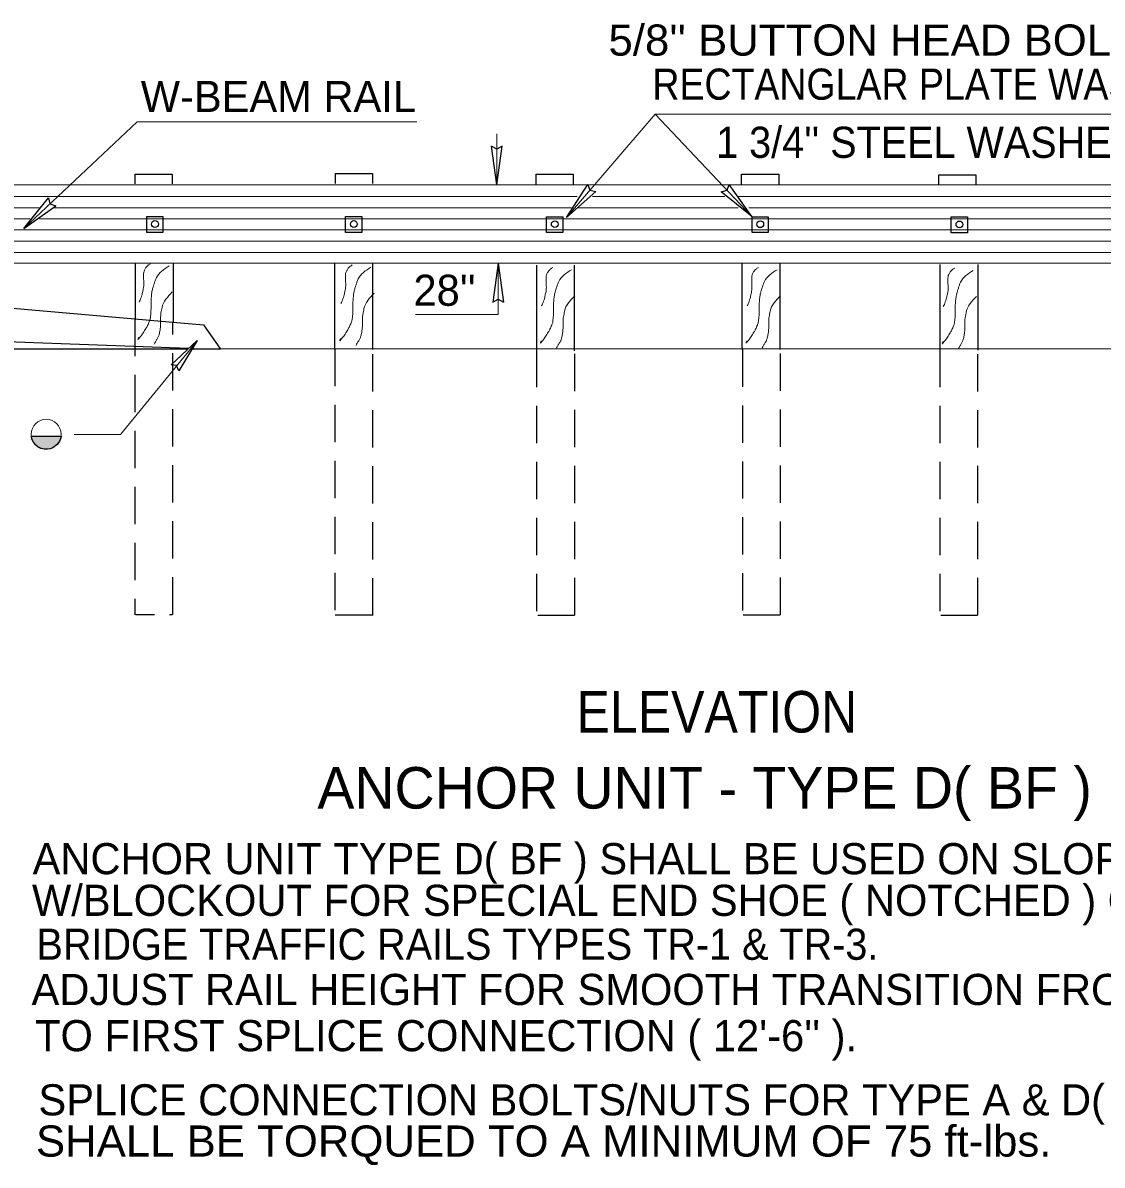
# Model space of a CAD drawing. Extents: x 569 to 948, y 15 to 283.
# Drawn here: x 774.15 to 820.98, y 85.97 to 135.54 of the extents above; entities that cross this region are included whole.
import ezdxf

# ---------------------------------------------------------------- set-up
doc = ezdxf.new("R2010")
doc.units = 0
doc.header["$LTSCALE"] = 0.54
for name, pattern in [('LONG_DASHED', [7.5, 6, -1.5]), ('MEDIUM_DASHED', [4.5, 3, -1.5]), ('SHORT_DASHED', [2.7, 1.5, -1.2])]:
    doc.linetypes.add(name, pattern=pattern)
doc.layers.add('1', color=7, linetype='Continuous', lineweight=13)
doc.layers.add('2', color=7, linetype='Continuous', lineweight=13)

msp = doc.modelspace()

# ---------------------------------------------------------------- hatches: boundary and pattern name
at = {"layer": '2'}
msp.add_hatch(color=256, dxfattribs=at).paths.add_polyline_path([(774.5182, 117.6087), (775.8084, 117.6079), (775.793, 117.5275), (775.737, 117.3806), (775.6295, 117.2393), (775.4478, 117.1009), (775.3344, 117.0616), (775.2106, 117.0362), (775.0665, 117.0398), (774.9238, 117.075), (774.8093, 117.1338), (774.6953, 117.2283), (774.6079, 117.3438), (774.5408, 117.4838)])

# ---------------------------------------------------------------- linework, layer by layer
at = {"layer": '1', "lineweight": 25}
for q in [(780.5837, 120.7088), (780.9103, 120.4421)]:
    msp.add_line((781.7173, 121.764), q, dxfattribs=at)
msp.add_lwpolyline([(780.9103, 120.4421), (780.8204, 120.6688), (780.5837, 120.7088)], dxfattribs=at)
at = {"layer": '2'}
for p, q in [((801.5662, 131.5769), (825.569, 131.5769)), ((794.711, 128.5094), (794.711, 130.734)), ((755.6484, 128.5094), (825.4733, 128.5094)), ((752.4043, 128.0045), (798.1951, 128.0045)), ((798.8688, 128.0045), (804.6052, 128.0045)), ((805.2019, 128.0045), (825.4733, 128.0045)), ((752.3949, 127.5216), (774.8743, 127.5216)), ((775.471, 127.5216), (797.9448, 127.5216)), ((798.2336, 127.5216), (805.1826, 127.5216)), ((805.6446, 127.5216), (825.4733, 127.5216)), ((751.3257, 127.0444), (774.47, 127.0444)), ((774.8743, 127.0444), (825.4733, 127.0444)), ((751.3383, 126.5583), (825.4733, 126.5583)), ((752.395, 126.0718), (825.4733, 126.0718)), ((752.395, 125.5842), (825.4733, 125.5842)), ((755.6351, 125.1214), (825.4733, 125.1214)), ((794.7734, 122.8888), (794.7734, 125.1214)), ((794.7734, 122.8888), (791.1768, 122.8888))]:
    msp.add_line(p, q, dxfattribs=at)
at = {"layer": '2', "lineweight": 25}
for p, q in [((794.7108, 128.5101), (794.4789, 130.1978)), ((794.7108, 128.5101), (794.9428, 130.1978)), ((779.0224, 128.9833), (780.6293, 128.9833)), ((779.0224, 128.551), (779.0224, 128.9833)), ((780.6293, 128.9833), (780.6293, 128.5509)), ((787.7159, 129.0102), (789.3228, 129.0102)), ((787.7159, 128.5779), (787.7159, 129.0102)), ((789.3228, 129.0102), (789.3228, 128.5778)), ((796.417, 128.9795), (798.0238, 128.9795)), ((796.417, 128.5473), (796.417, 128.9795)), ((798.0238, 128.9795), (798.0238, 128.5472)), ((805.3334, 128.9795), (806.9402, 128.9795)), ((805.3334, 128.5473), (805.3334, 128.9795)), ((806.9402, 128.9795), (806.9402, 128.5472)), ((813.8848, 128.9464), (815.4917, 128.9464)), ((813.8848, 128.5142), (813.8848, 128.9464)), ((815.4917, 128.9464), (815.4917, 128.5141)), ((797.7361, 127.0968), (798.6598, 128.5283)), ((805.7774, 127.1453), (804.7857, 128.5306)), ((774.1834, 126.6185), (775.2553, 127.9428)), ((797.7361, 127.0968), (799.0117, 128.2262)), ((805.7774, 127.1453), (804.4488, 128.2118)), ((774.1834, 126.6185), (775.5727, 127.6046)), ((779.5227, 127.1372), (780.227, 127.1372)), ((779.5227, 126.4486), (779.5227, 127.1372)), ((780.227, 127.1372), (780.2265, 126.4486)), ((788.1526, 127.1372), (788.8569, 127.1372)), ((788.1526, 126.4486), (788.1526, 127.1372)), ((788.8569, 127.1372), (788.8564, 126.4486)), ((796.8693, 127.1319), (797.5736, 127.1319)), ((796.8693, 126.4434), (796.8693, 127.1319)), ((797.5736, 127.1319), (797.5731, 126.4434)), ((805.7859, 127.1275), (806.4903, 127.1275)), ((805.7859, 126.4389), (805.7859, 127.1275)), ((806.4903, 127.1275), (806.4898, 126.4389)), ((814.4278, 127.1209), (815.1322, 127.1209)), ((814.4278, 126.4323), (814.4278, 127.1209)), ((815.1322, 127.1209), (815.1318, 126.4323)), ((780.2265, 126.4486), (779.5227, 126.4486)), ((788.8564, 126.4486), (788.1526, 126.4486)), ((797.5731, 126.4434), (796.8693, 126.4434)), ((806.4898, 126.4389), (805.7859, 126.4389)), ((815.1318, 126.4323), (814.4278, 126.4323)), ((779.0345, 122.6573), (779.0345, 125.0814)), ((780.6822, 122.5314), (780.6822, 125.0814)), ((787.6828, 121.3706), (787.6828, 125.0814)), ((789.3304, 121.3706), (789.3304, 125.0814)), ((794.7735, 125.1159), (794.5416, 123.428)), ((794.7735, 125.1159), (795.0054, 123.428)), ((796.4404, 121.3158), (796.4404, 125.0267)), ((798.0882, 121.3158), (798.0882, 125.0267)), ((805.3623, 121.3706), (805.3623, 125.0814)), ((807.01, 121.3706), (807.01, 125.0814)), ((813.9447, 121.3416), (813.9447, 125.0524)), ((815.5924, 121.3416), (815.5924, 125.0524)), ((765.7174, 121.9938), (781.3363, 121.4244)), ((781.2718, 121.3758), (766.0906, 121.3758)), ((782.7193, 121.3758), (781.5017, 121.3758)), ((781.5611, 121.4163), (782.6732, 121.3758)), ((782.6272, 121.3909), (825.4733, 121.4091)), ((774.5237, 117.614), (775.8044, 117.614))]:
    msp.add_line(p, q, dxfattribs=at)
at = {"layer": '2', "linetype": 'MEDIUM_DASHED', "lineweight": 25}
for p, q in [((779.0087, 122.6968), (779.0087, 109.8563)), ((780.652, 109.8749), (780.652, 122.5528)), ((787.6838, 121.3932), (787.6838, 109.8548)), ((789.3333, 109.8304), (789.3333, 121.3873)), ((796.4299, 121.3502), (796.4299, 109.8143)), ((798.0943, 109.8328), (798.0943, 121.3688)), ((805.3695, 121.3748), (805.3695, 109.8388)), ((807.0128, 109.8574), (807.0128, 121.3933)), ((813.9334, 121.3498), (813.9334, 109.8138)), ((815.5768, 109.8324), (815.5768, 121.3684)), ((787.6954, 109.8541), (789.3388, 109.8541)), ((796.4876, 109.8328), (798.0816, 109.8328)), ((805.4062, 109.8574), (807.0002, 109.8574))]:
    msp.add_line(p, q, dxfattribs=at)
at = {"layer": '2', "linetype": 'SHORT_DASHED', "lineweight": 25}
msp.add_line((779.0453, 109.8749), (780.6393, 109.8749), dxfattribs=at)
at = {"layer": '2', "linetype": 'LONG_DASHED', "lineweight": 25}
msp.add_line((813.9701, 109.8324), (815.5641, 109.8324), dxfattribs=at)
at = {"layer": '2'}
for points in [[(805.777, 127.1444), (801.582, 131.5769), (797.7353, 127.097)], [(774.1826, 126.6188), (779.1072, 131.2418), (791.2402, 131.2418)], [(781.7181, 121.7638), (778.3881, 117.6845), (776.3808, 117.6845)]]:
    msp.add_lwpolyline(points, dxfattribs=at)
at = {"layer": '2', "lineweight": 25}
for points in [[(794.9428, 130.1978), (794.7085, 130.0673), (794.4789, 130.1978)], [(798.6598, 128.5283), (798.7524, 128.2766), (799.0117, 128.2262)], [(804.4488, 128.2118), (804.7087, 128.278), (804.7857, 128.5306)], [(775.2553, 127.9428), (775.3204, 127.6826), (775.5727, 127.6046)], [(755.6483, 124.7423), (781.9815, 122.4364), (782.7193, 121.3758)], [(794.5416, 123.428), (794.7759, 123.5586), (795.0054, 123.428)]]:
    msp.add_lwpolyline(points, dxfattribs=at)
at = {"layer": '2', "linetype": 'MEDIUM_DASHED', "lineweight": 25}
msp.add_lwpolyline([(774.5182, 117.6087), (775.8084, 117.6079), (775.793, 117.5275), (775.737, 117.3806), (775.6295, 117.2393), (775.4478, 117.1009), (775.3344, 117.0616), (775.2106, 117.0362), (775.0665, 117.0398), (774.9238, 117.075), (774.8093, 117.1338), (774.6953, 117.2283), (774.6079, 117.3438), (774.5408, 117.4838)], close=True, dxfattribs=at)
at = {"layer": '2', "lineweight": 25}
for centre in [(779.8788, 126.8126), (788.5087, 126.8126), (797.2253, 126.8074), (806.142, 126.8029), (814.784, 126.7964)]:
    msp.add_circle(centre, 0.1472, dxfattribs=at)
at = {"layer": '2'}
msp.add_circle((775.1601, 117.6907), 0.6477, dxfattribs=at)
for points in [[(780.4883, 124.9943), (779.9408, 124.4879), (779.8862, 124.3511), (779.8451, 124.2279), (779.8109, 124.1185), (779.7698, 123.9748), (779.7356, 123.7833), (779.7151, 123.5506), (779.7083, 123.4343), (779.7083, 123.318), (779.7083, 123.1812), (779.7013, 122.9553), (779.6877, 122.8116), (779.674, 122.709), (779.6329, 122.5859), (779.5577, 122.408), (779.4824, 122.278), (779.4277, 122.1891), (779.3113, 122.0043), (779.2156, 121.888), (779.1403, 121.8059), (779.1745, 121.9018)], [(779.6808, 125.09), (779.5783, 125.0216), (779.4893, 124.9258), (779.4277, 124.8164), (779.3934, 124.7137), (779.3866, 124.6043), (779.3866, 124.4948), (779.3934, 124.3579), (779.4003, 124.2417), (779.3934, 124.1253), (779.373, 123.9953), (779.3388, 123.8448), (779.3182, 123.7422), (779.2773, 123.6258), (779.2362, 123.5095), (779.1883, 123.4206)], [(789.2459, 124.9396), (788.6986, 124.4333), (788.6438, 124.2964), (788.6028, 124.1733), (788.5686, 124.0638), (788.5275, 123.9201), (788.4933, 123.7286), (788.4728, 123.4959), (788.4659, 123.3796), (788.4659, 123.2633), (788.4659, 123.1265), (788.4591, 122.9007), (788.4453, 122.7569), (788.4318, 122.6544), (788.3907, 122.5313), (788.3153, 122.3533), (788.2402, 122.2233), (788.1853, 122.1343), (788.0691, 121.9497), (787.9733, 121.8333), (787.8981, 121.7512), (787.9323, 121.847)], [(788.4386, 125.0353), (788.3359, 124.9669), (788.247, 124.8712), (788.1853, 124.7617), (788.1512, 124.659), (788.1443, 124.5497), (788.1443, 124.4401), (788.1512, 124.3033), (788.158, 124.187), (788.1512, 124.0707), (788.1307, 123.9407), (788.0965, 123.7901), (788.0759, 123.6875), (788.0348, 123.5712), (787.9938, 123.4548), (787.9459, 123.3658)], [(797.1415, 124.9258), (797.0388, 124.8574), (796.9498, 124.7616), (796.8883, 124.6522), (796.8541, 124.5496), (796.8473, 124.4401), (796.8473, 124.3305), (796.8541, 124.1938), (796.861, 124.0774), (796.8541, 123.9612), (796.8337, 123.8312), (796.7994, 123.6806), (796.7788, 123.578), (796.7378, 123.4616), (796.6968, 123.3453), (796.6488, 123.2564)], [(806.0635, 124.9258), (805.9608, 124.8574), (805.8719, 124.7616), (805.8103, 124.6522), (805.7761, 124.5496), (805.7693, 124.4401), (805.7693, 124.3305), (805.7761, 124.1938), (805.7829, 124.0774), (805.7761, 123.9612), (805.7556, 123.8312), (805.7214, 123.6806), (805.7008, 123.578), (805.6598, 123.4616), (805.6187, 123.3453), (805.5708, 123.2564)], [(797.9488, 124.8301), (797.4015, 124.3237), (797.3468, 124.187), (797.3057, 124.0637), (797.2715, 123.9543), (797.2304, 123.8106), (797.1963, 123.6191), (797.1758, 123.3863), (797.1689, 123.2701), (797.1689, 123.1538), (797.1689, 123.0169), (797.162, 122.7912), (797.1483, 122.6475), (797.1347, 122.5448), (797.0936, 122.4217), (797.0183, 122.2438), (796.943, 122.1138), (796.8883, 122.0249), (796.772, 121.8401), (796.6762, 121.7238), (796.601, 121.6418), (796.6351, 121.7375)], [(806.8708, 124.8301), (806.3235, 124.3237), (806.2687, 124.187), (806.2277, 124.0637), (806.1935, 123.9543), (806.1524, 123.8106), (806.1182, 123.6191), (806.0977, 123.3863), (806.0908, 123.2701), (806.0908, 123.1538), (806.0908, 123.0169), (806.084, 122.7912), (806.0703, 122.6475), (806.0567, 122.5448), (806.0156, 122.4217), (805.9403, 122.2438), (805.8651, 122.1138), (805.8103, 122.0249), (805.694, 121.8401), (805.5982, 121.7238), (805.5229, 121.6418), (805.5572, 121.7375)], [(815.3822, 124.8028), (814.8348, 124.2964), (814.7801, 124.1596), (814.739, 124.0363), (814.7048, 123.927), (814.6637, 123.7833), (814.6294, 123.5918), (814.609, 123.359), (814.6021, 123.2428), (814.6021, 123.1265), (814.6021, 122.9897), (814.5953, 122.7638), (814.5816, 122.6201), (814.5679, 122.5175), (814.5269, 122.3943), (814.4516, 122.2165), (814.3763, 122.0864), (814.3216, 121.9976), (814.2053, 121.8128), (814.1095, 121.6965), (814.0343, 121.6144), (814.0684, 121.7102)], [(814.5748, 124.8985), (814.4722, 124.8301), (814.3832, 124.7343), (814.3216, 124.6248), (814.2873, 124.5222), (814.2805, 124.4128), (814.2805, 124.3033), (814.2873, 124.1664), (814.2943, 124.0501), (814.2873, 123.9338), (814.2668, 123.8038), (814.2327, 123.6533), (814.2122, 123.5507), (814.1711, 123.4343), (814.1301, 123.318), (814.0822, 123.2291)], [(780.6318, 123.8653), (780.1872, 123.1948), (780.1667, 123.0716), (780.1393, 122.9485), (780.1256, 122.7912), (780.1256, 122.6475), (780.1256, 122.5243), (780.1188, 122.3602), (780.0983, 122.2095), (780.064, 122.0385), (780.023, 121.9153), (779.9613, 121.8059), (779.8998, 121.7033), (779.8451, 121.6007)], [(789.3895, 123.8107), (788.9448, 123.1402), (788.9243, 123.0169), (788.897, 122.8938), (788.8833, 122.7364), (788.8833, 122.5928), (788.8833, 122.4696), (788.8764, 122.3054), (788.8559, 122.1548), (788.8218, 121.9838), (788.7807, 121.8607), (788.7191, 121.7512), (788.6574, 121.6486), (788.6028, 121.546)], [(798.0925, 123.7011), (797.6478, 123.0307), (797.6273, 122.9074), (797.5998, 122.7843), (797.5862, 122.627), (797.5862, 122.4833), (797.5862, 122.3602), (797.5793, 122.1959), (797.5589, 122.0454), (797.5247, 121.8743), (797.4837, 121.7512), (797.422, 121.6418), (797.3603, 121.5391), (797.3057, 121.4364)], [(807.0144, 123.7011), (806.5698, 123.0307), (806.5492, 122.9074), (806.5218, 122.7843), (806.5082, 122.627), (806.5082, 122.4833), (806.5082, 122.3602), (806.5013, 122.1959), (806.4808, 122.0454), (806.4467, 121.8743), (806.4056, 121.7512), (806.344, 121.6418), (806.2823, 121.5391), (806.2277, 121.4364)], [(815.5258, 123.6738), (815.0811, 123.0033), (815.0605, 122.8801), (815.0332, 122.7569), (815.0195, 122.5997), (815.0195, 122.4559), (815.0195, 122.3328), (815.0126, 122.1686), (814.9922, 122.018), (814.9579, 121.8469), (814.9168, 121.7238), (814.8553, 121.6144), (814.7937, 121.5117), (814.739, 121.4091)]]:
    msp.add_spline(points, degree=3, dxfattribs=at)

# ---------------------------------------------------------------- texts
for s, height, width, p in [("5/8'' BUTTON HEAD BOLT/NUT ", 1.351, 1.05, (799.5561, 134.1208)), ('RECTANGLAR PLATE WASHER', 1.351, 0.9, (801.4617, 132.208)), ("1 3/4'' STEEL WASHER", 1.351, 0.95, (804.2277, 129.6853)), ('ELEVATION', 1.802, 0.9, (798.1747, 104.7451)), ('BRIDGE TRAFFIC RAILS TYPES TR-1 & TR-3.', 1.351, 0.95, (774.7411, 94.8831)), ('SHALL BE TORQUED TO A MINIMUM OF 75 ft-lbs.', 1.351, 1.05, (774.7168, 86.3425))]:
    msp.add_text(s, height=height, dxfattribs=dict(at, width=width)).set_placement(p)
for s, height, p in [('W-BEAM RAIL', 1.351, (779.2612, 131.6758)), ("28''", 1.351, (791.0944, 123.2643)), ('ANCHOR UNIT - TYPE D( BF )', 1.802, (786.9259, 101.4451)), ('ANCHOR UNIT TYPE D( BF ) SHALL BE USED ON SLOPED FACE PARAPET', 1.351, (774.5703, 98.5967)), ('W/BLOCKOUT FOR SPECIAL END SHOE ( NOTCHED ) OR RETROFIT AND WITH', 1.351, (774.5433, 96.7893)), ('ADJUST RAIL HEIGHT FOR SMOOTH TRANSITION FROM SPECIAL END SHOE', 1.351, (774.5244, 92.9213)), ("TO FIRST SPLICE CONNECTION ( 12'-6'' ).", 1.351, (774.677, 90.9163)), ('SPLICE CONNECTION BOLTS/NUTS FOR TYPE A & D( BF ) ANCHOR UNITS', 1.351, (774.8235, 88.1307))]:
    msp.add_text(s, height=height, dxfattribs=at).set_placement(p)

doc.saveas('drawing.dxf')
